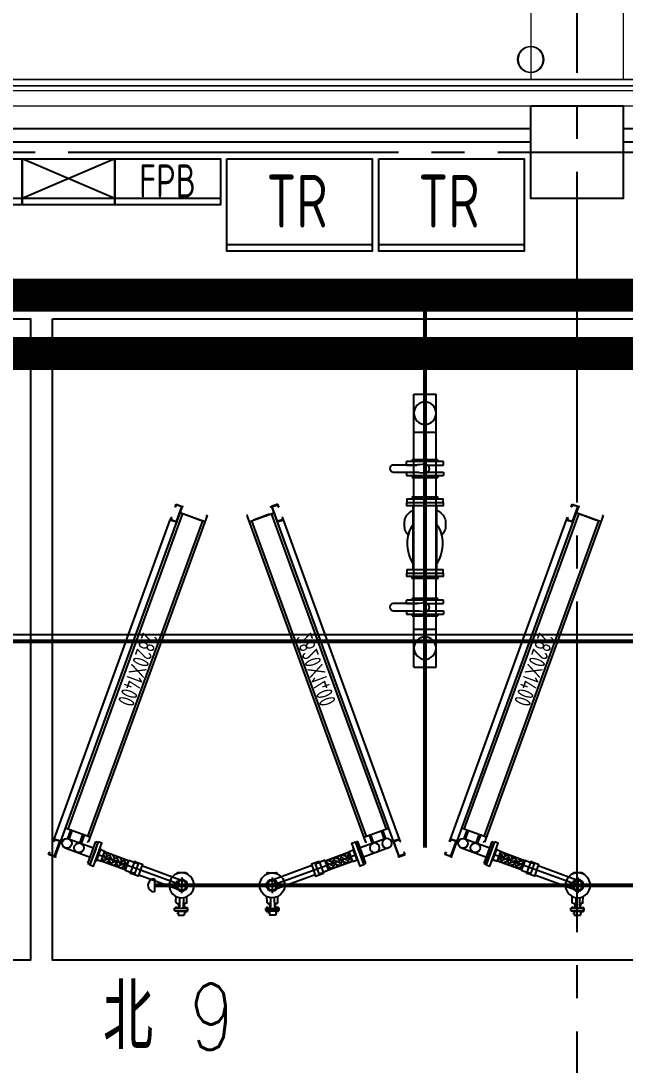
# Model space of a CAD drawing. Extents: x -18489 to 195597, y -1599 to 112111.
# Drawn here: x 10619 to 11076, y 8309 to 9099 of the extents above; entities that cross this region are included whole.
import ezdxf
from ezdxf.enums import TextEntityAlignment as Align

# ---------------------------------------------------------------- set-up
doc = ezdxf.new("R2010")
doc.units = 0
doc.header["$LTSCALE"] = 100
doc.linetypes.add('188K-SM-07-F10-MECH-CR PIPE-Y2257103$0$XFM1Q20-200k$0$CENTER', pattern=[2, 1.25, -0.25, 0.25, -0.25])
doc.linetypes.add('X-S-FAB-L10$0$COL-CEN-LIN', pattern=[3.25, 2.5, -0.25, 0.25, -0.25])
for name, color, linetype in [('188K-SM-03-F10-ARCH-PA-Y2257103$0$K-AREA', 53, 'Continuous'), ('188K-SM-03-F10-ARCH-PA-Y2257103$0$K-P1S-4.2-單抗', 53, 'Continuous'), ('188K-SM-03-F10-ARCH-PA-Y2257103$0$K-岩棉 2hr 7.5-非抗', 53, 'Continuous'), ('188K-SM-03-F10-ELEC-EQ-Y2257103$0$X-F-L30-E-PPB-EQ-200K$0$E-LAY-EQPM', 150, 'Continuous'), ('188K-SM-03-F10-ELEC-EQ-Y2257103$0$X-F-L30-E-PPB-EQ-200K$0$E-LAY-TXT', 3, 'Continuous'), ('188K-SM-03-F10-ELEC-EQ-Y2257103$0$X-F-L30-E-PPB-EQ-200K$0$E-XTR-PNL', 150, 'Continuous'), ('188K-SM-07-F10-MECH-CR PIPE-Y2257103$0$00_AC_CHS_12℃', 4, 'Continuous'), ('188K-SM-07-F10-MECH-CR PIPE-Y2257103$0$00_AC_CHS_20℃', 3, 'Continuous'), ('188K-SM-07-F10-MECH-CR PIPE-Y2257103$0$00_DCC', 7, 'Continuous'), ('188K-SM-07-F10-MECH-CR PIPE-Y2257103$0$00_閥站分組', 1, 'Continuous'), ('188K-SM-07-F10-MECH-CR PIPE-Y2257103$0$XFM1Q20-200k$0$U-PCW-V', 2, 'Continuous'), ('X-S-FAB-L10$0$0-DIM-TXT', 8, 'Continuous'), ('X-S-FAB-L10$0$A-OBJE-MEP', 8, 'Continuous'), ('X-S-FAB-L10$0$A-WALL-EX', 8, 'Continuous'), ('X-S-FAB-L10$0$BLOCK', 8, 'Continuous'), ('X-S-FAB-L10$0$CCL', 8, 'X-S-FAB-L10$0$COL-CEN-LIN'), ('X-S-FAB-L10$0$COL-S', 8, 'Continuous'), ('X-S-FAB-L10$0$S-BEAM-SHOW', 8, 'Continuous'), ('X-S-FAB-L10$0$S-FNDN', 8, 'Continuous'), ('X-S-FAB-L10$0$S-SLAB-SHOW', 8, 'Continuous')]:
    doc.layers.add(name, color=color, linetype=linetype)
doc.styles.add('188K-SM-03-F10-ELEC-EQ-Y2257103$0$X-F-L30-E-PPB-EQ-200K$0$aa-txt', font='isocp.shx', dxfattribs={"width": 0.8, "bigfont": 'china.shx'})
doc.styles.add('188K-SM-07-F10-MECH-CR PIPE-Y2257103$0$XFM1Q20-200k$0$12P7-XCM2P10$0$AA-TXT', font='simplex.shx', dxfattribs={"bigfont": 'china.shx'})
doc.styles.add('188K-SM-07-F10-MECH-CR PIPE-Y2257103$0$XFM1Q20-200k$0$aa-txt', font='isocp.shx', dxfattribs={"bigfont": 'chineset.shx'})
doc.styles.add('X-S-FAB-L10$0$CHINA', font='simplex.shx', dxfattribs={"width": 0.75, "bigfont": 'chineset.shx'})
doc.styles.add('X-S-FAB-L10$0$Standard', font='', dxfattribs={"width": 0.8})
doc.styles.add('X-S-FAB-L10$0$TG_NOTE_TEXT', font='simplex.shx', dxfattribs={"width": 0.75, "bigfont": 'chineset.shx'})
doc.styles.get('X-S-FAB-L10$0$Standard').set_extended_font_data('Microsoft JhengHei')

# ---------------------------------------------------------------- blocks, each defined once
blk = doc.blocks.new('X-S-FAB-L10$0$FAB2-L05')
at = {"layer": 'X-S-FAB-L10$0$CCL'}
for p, q in [((-15120, 11005), (-15120, 0)), ((-26880, 9720), (1210, 9720))]:
    blk.add_line(p, q, dxfattribs=at)
at = {"layer": 'X-S-FAB-L10$0$COL-S'}
blk.add_lwpolyline([(-15155, 9755), (-15085, 9755), (-15085, 9685), (-15155, 9685)], close=True, dxfattribs=at)
blk = doc.blocks.new('X-S-FAB-L10')
at = {"layer": 'X-S-FAB-L10$0$A-OBJE-MEP', "lineweight": 0, "flags": 128}
blk.add_lwpolyline([(11014.5, 9070, 1), (10995.5, 9070, 1)], format="xyb", close=True, dxfattribs=at)
at = {"layer": 'X-S-FAB-L10$0$A-OBJE-MEP', "lineweight": 0}
blk.add_circle((11005, 9070), 10, dxfattribs=at)
at = {"layer": 'X-S-FAB-L10$0$A-WALL-EX', "lineweight": 0}
blk.add_line((7705, 9046.5), (12670, 9046.5), dxfattribs=at)
at = {"layer": 'X-S-FAB-L10$0$A-WALL-EX', "lineweight": 0, "flags": 128}
for points in [[(12670, 9050), (7705, 9050)], [(7705, 9050), (12670, 9050)], [(7705, 9050), (12670, 9050)], [(7705, 9050), (12670, 9050)], [(7705, 9050), (12670, 9050)], [(7705, 9050), (12670, 9050)], [(7705, 9050), (12670, 9050)], [(7705, 9050), (12670, 9050)], [(7705, 9035), (12685, 9035)]]:
    blk.add_lwpolyline(points, dxfattribs=at)
at = {"layer": 'X-S-FAB-L10$0$COL-S'}
for p, q in [((11005, 9035), (11075, 9035)), ((11005, 8965), (11005, 9035)), ((11075, 9035), (11075, 8965)), ((11075, 8965), (11005, 8965))]:
    blk.add_line(p, q, dxfattribs=at)
at = {"layer": 'X-S-FAB-L10$0$S-BEAM-SHOW', "lineweight": 0, "flags": 128}
for points in [[(11005, 9115), (11005, 9055)], [(11075, 9115), (11075, 9055)], [(11005, 9055), (11075, 9055)]]:
    blk.add_lwpolyline(points, dxfattribs=at)
at = {"layer": 'X-S-FAB-L10$0$S-FNDN', "lineweight": 0, "flags": 128}
blk.add_lwpolyline([(11935, 9055), (4350, 9055), (4350, 7470), (9330, 7470), (9330, -55), (11935, -55), (11935, 4530), (11070, 4530), (11070, 5003), (11935, 5003)], close=True, dxfattribs=at)
at = {"layer": 'X-S-FAB-L10$0$S-SLAB-SHOW', "lineweight": 0, "flags": 128}
blk.add_lwpolyline([(8063, 9055), (11917, 9055), (11917, 9950), (8063, 9950)], close=True, dxfattribs=at)
at = {"layer": 'X-S-FAB-L10$0$BLOCK'}
blk.add_blockref('X-S-FAB-L10$0$FAB2-L05', (26160, -720), dxfattribs=at)
at = {"style": 'X-S-FAB-L10$0$TG_NOTE_TEXT', "width": 0.5, "flags": 1}
for p in [(7463.301, 9020), (18268.251, 8649), (11197.77, 4800.167), (16485.801, 4800.167), (25420.27, 2635), (13360, 320.001, 0), (7463.301, -33.333)]:
    blk.add_attdef('WH', text='', height=20, dxfattribs=at).set_placement(p, align=Align.BOTTOM_LEFT)
at = {"width": 0.5}
for style, p in [('X-S-FAB-L10$0$TG_NOTE_TEXT', (7585, 9020)), ('X-S-FAB-L10$0$TG_NOTE_TEXT', (18389.95, 8649)), ('X-S-FAB-L10$0$TG_NOTE_TEXT', (11117.5, 4813.5)), ('X-S-FAB-L10$0$TG_NOTE_TEXT', (16607.5, 4813.5)), ('X-S-FAB-L10$0$TG_NOTE_TEXT', (25350, 2635)), ('X-S-FAB-L10$0$Standard', (13129.375, 325.001, 0)), ('X-S-FAB-L10$0$TG_NOTE_TEXT', (7585, -20))]:
    blk.add_attdef('DESC', text='', height=10, dxfattribs=dict(at, style=style)).set_placement(p, align=Align.BOTTOM_LEFT)
for tag, style, p in [('TYPE', 'X-S-FAB-L10$0$TG_NOTE_TEXT', (7619.286, 9020)), ('NO', 'X-S-FAB-L10$0$TG_NOTE_TEXT', (7650.095, 9020)), ('TYPE', 'X-S-FAB-L10$0$TG_NOTE_TEXT', (18424.236, 8649)), ('NO', 'X-S-FAB-L10$0$TG_NOTE_TEXT', (18455.045, 8649)), ('NO', 'X-S-FAB-L10$0$TG_NOTE_TEXT', (11088.595, 4813.5)), ('TYPE', 'X-S-FAB-L10$0$TG_NOTE_TEXT', (11151.786, 4813.5)), ('TYPE', 'X-S-FAB-L10$0$TG_NOTE_TEXT', (16641.786, 4813.5)), ('NO', 'X-S-FAB-L10$0$TG_NOTE_TEXT', (16672.595, 4813.5)), ('NO', 'X-S-FAB-L10$0$TG_NOTE_TEXT', (25313, 2635)), ('TYPE', 'X-S-FAB-L10$0$TG_NOTE_TEXT', (25350, 2635)), ('NO', 'X-S-FAB-L10$0$Standard', (13100, 320.001, 0)), ('TYPE', 'X-S-FAB-L10$0$Standard', (13129.375, 320.001, 0)), ('TYPE', 'X-S-FAB-L10$0$TG_NOTE_TEXT', (7619.286, -20)), ('NO', 'X-S-FAB-L10$0$TG_NOTE_TEXT', (7650.095, -20))]:
    blk.add_attdef(tag, text='', height=10, dxfattribs=dict(at, style=style)).set_placement(p, align=Align.BOTTOM_RIGHT)
at = {"style": 'X-S-FAB-L10$0$TG_NOTE_TEXT', "width": 0.5, "flags": 1}
for rotation, p in [(180, (43, 7480)), (180, (943, 7480)), (90, (24310, 3717.77)), (270, (17080, 1711.699))]:
    blk.add_attdef('WH', text='', height=20, rotation=rotation, dxfattribs=at).set_placement(p, align=Align.BOTTOM_LEFT)
at = {"width": 0.5}
for rotation, style, p in [(180, 'X-S-FAB-L10$0$Standard', (317.625, 7480)), (180, 'X-S-FAB-L10$0$Standard', (1217.625, 7480)), (90, 'X-S-FAB-L10$0$TG_NOTE_TEXT', (24310, 3647.5)), (270, 'X-S-FAB-L10$0$TG_NOTE_TEXT', (17080, 1605))]:
    blk.add_attdef('DESC', text='', height=10, rotation=rotation, dxfattribs=dict(at, style=style)).set_placement(p, align=Align.BOTTOM_LEFT)
for tag, rotation, style, p in [('TYPE', 180, 'X-S-FAB-L10$0$Standard', (317.625, 7480)), ('NO', 180, 'X-S-FAB-L10$0$Standard', (347, 7480)), ('TYPE', 180, 'X-S-FAB-L10$0$Standard', (1217.625, 7480)), ('NO', 180, 'X-S-FAB-L10$0$Standard', (1247, 7480)), ('TYPE', 90, 'X-S-FAB-L10$0$TG_NOTE_TEXT', (24310, 3647.5)), ('NO', 90, 'X-S-FAB-L10$0$TG_NOTE_TEXT', (24310, 3610.5)), ('TYPE', 270, 'X-S-FAB-L10$0$TG_NOTE_TEXT', (17080, 1605)), ('NO', 270, 'X-S-FAB-L10$0$TG_NOTE_TEXT', (17080, 1573))]:
    blk.add_attdef(tag, text='', height=10, rotation=rotation, dxfattribs=dict(at, style=style)).set_placement(p, align=Align.BOTTOM_RIGHT)
at = {"layer": 'X-S-FAB-L10$0$0-DIM-TXT', "style": 'X-S-FAB-L10$0$CHINA', "width": 0.75}
for p in [(667.414, 7855.1, -2689.4), (22627.353, 6728.814), (25644.722, 6728.814), (24778.787, 5569.051), (1118.252, 4980), (417.801, 4594.623), (23874.84, 4355), (22927.43, 4330.122), (23749.869, 3901.367), (417.801, 3765.236), (1118.252, 3730), (417.801, 3115.79), (536.882, 2227.832), (16908.994, 1782.652), (888.445, 880.466), (16977.43, 750), (18878.841, 750), (25641.221, 553.233), (21364.03, 526.894)]:
    blk.add_attdef('HIG', text='', height=80, dxfattribs=at).set_placement(p, align=Align.MIDDLE_LEFT)
blk = doc.blocks.new('188K-SM-03-F10-ELEC-EQ-Y2257103')
at = {"layer": '188K-SM-03-F10-ELEC-EQ-Y2257103$0$X-F-L30-E-PPB-EQ-200K$0$E-LAY-EQPM'}
for p, q in [((10690.09, 8995, 0), (10620.09, 8965, 0)), ((10690.09, 8965, 0), (10620.09, 8995, 0)), ((10770.09, 8965, 0), (10540.09, 8965, 0))]:
    blk.add_line(p, q, dxfattribs=at)
at = {"layer": '188K-SM-03-F10-ELEC-EQ-Y2257103$0$X-F-L30-E-PPB-EQ-200K$0$E-LAY-EQPM', "elevation": 0}
for points in [[(10540.09, 8995), (10620.09, 8995), (10620.09, 8960), (10540.09, 8960)], [(10620.09, 8995), (10690.09, 8995), (10690.09, 8960), (10620.09, 8960)], [(10690.09, 8995), (10770.09, 8995), (10770.09, 8960), (10690.09, 8960)]]:
    blk.add_lwpolyline(points, close=True, dxfattribs=at)
at = {"layer": '188K-SM-03-F10-ELEC-EQ-Y2257103$0$X-F-L30-E-PPB-EQ-200K$0$E-XTR-PNL'}
for p, q in [((10775.09, 8930, 0), (10885.09, 8930, 0)), ((10890.09, 8930, 0), (11000.09, 8930, 0))]:
    blk.add_line(p, q, dxfattribs=at)
at = {"layer": '188K-SM-03-F10-ELEC-EQ-Y2257103$0$X-F-L30-E-PPB-EQ-200K$0$E-XTR-PNL', "elevation": 0}
for points in [[(10775.09, 8995), (10885.09, 8995), (10885.09, 8925), (10775.09, 8925)], [(10890.09, 8995), (11000.09, 8995), (11000.09, 8925), (10890.09, 8925)]]:
    blk.add_lwpolyline(points, close=True, dxfattribs=at)
at = {"layer": '188K-SM-03-F10-ELEC-EQ-Y2257103$0$X-F-L30-E-PPB-EQ-200K$0$E-LAY-TXT', "style": '188K-SM-03-F10-ELEC-EQ-Y2257103$0$X-F-L30-E-PPB-EQ-200K$0$aa-txt', "width": 0.8}
blk.add_text('FPB', height=25, dxfattribs=at).set_placement((10730.09, 8978.17, 0), align=Align.MIDDLE_CENTER)
at = {"layer": '188K-SM-03-F10-ELEC-EQ-Y2257103$0$X-F-L30-E-PPB-EQ-200K$0$E-XTR-PNL', "style": '188K-SM-03-F10-ELEC-EQ-Y2257103$0$X-F-L30-E-PPB-EQ-200K$0$aa-txt', "width": 0.8}
for p in [(10828.15, 8962.92, 0), (10943.15, 8962.92, 0)]:
    blk.add_text('TR', height=40, dxfattribs=at).set_placement(p, align=Align.MIDDLE_CENTER)
blk = doc.blocks.new('188K-SM-07-F10-MECH-CR PIPE-Y2257103$0$XFM1P20-200k$0$005')
at = {"layer": '188K-SM-07-F10-MECH-CR PIPE-Y2257103$0$00_DCC'}
h = blk.add_hatch(dxfattribs=at)
h.set_pattern_fill('AR-HBONE', color=60, scale=0.430893, angle=360, style=0)
h.set_pattern_definition([(135, (-2258.2576, -4619.8331), (-8e-16, 2.4374981), [5.1707143, -1.7235714]), (45, (-2259.4764, -4618.6144), (-8e-16, 2.4374981), [5.1707143, -1.7235714])])
h.paths.add_polyline_path([(21.88125, -3.01625), (21.88125, 3.01625), (5.88125, 3.01625), (5.88125, -3.01625)])
edge = h.paths.add_edge_path(flags=17)
edge.add_line((21.88125, 3.01625), (21.88125, -3.01625))
at = {"layer": '188K-SM-07-F10-MECH-CR PIPE-Y2257103$0$00_DCC', "color": 60}
for p, q in [((5.88125, 3.31625), (3, 3.31625)), ((5.88125, 3.31625), (5.88125, -3.31625)), ((21.88125, 3.01625), (5.88125, 3.01625)), ((5.88125, 3.01625), (5.88125, -3.01625)), ((21.88125, 3.31625), (24.7625, 3.31625)), ((21.88125, 3.31625), (21.88125, -3.31625)), ((21.88125, 3.01625), (21.88125, -3.01625)), ((21.88125, -3.01625), (21.88125, 3.01625)), ((28.2625, 3.31625), (24.7625, 3.31625)), ((28.2625, 3.31625), (28.2625, -3.31625)), ((5.88125, -3.31625), (3, -3.31625)), ((21.88125, -3.01625), (5.88125, -3.01625)), ((21.88125, -3.31625), (28.2625, -3.31625)), ((28.2625, -3.31625), (25.38125, -3.31625))]:
    blk.add_line(p, q, dxfattribs=at)
for points in [[(0, -7.6), (0, 7.6), (2.38125, 7.6), (2.38125, -7.6), (0, -7.6)], [(2.38125, 3.8975), (3, 3.8975), (3, -3.8975), (2.38125, -3.8975)]]:
    blk.add_lwpolyline(points, dxfattribs=at)
blk = doc.blocks.new('188K-SM-07-F10-MECH-CR PIPE-Y2257103$0$DCC_配管')
at = {"layer": '188K-SM-07-F10-MECH-CR PIPE-Y2257103$0$00_DCC', "color": 60}
for p, q in [((-64.6, 32.32, 0), (-64.61, 32.32, 0)), ((-63.2, 32.48, 0), (-58.33, 28.64, 0)), ((-71.24, 26.73, 0), (-62.06, 19.48, 0)), ((-63.02, 27.7, 0), (-70.28, 18.51, 0)), ((-33.99, 15.66), (-65.45, 26.55, 0)), ((-58.16, 27.23, 0), (-58.16, 27.23, 0)), ((-73.6, 16.72, 0), (-78, 11.14, 0)), ((-77.84, 15.55, 0), (-75.14, 18.98, 0)), ((-36.38, 8.77), (-67.65, 19.59, 0)), ((-66.65, 23.11, 0), (-3.17, 1.1)), ((-80.7, 9.11, 0), (-82.52, 6.8, 0)), ((-82.43, 11.23, 0), (-81.37, 12.58, 0)), ((-74.54, 5, 0), (-82.43, 11.23, 0)), ((-82.36, 10.51, 0), (-82.1, 10.83, 0)), ((-81.66, 9.81, 0), (-82.32, 10.34, 0)), ((-82.19, 8.1, 0), (-81.89, 8.5, 0)), ((-81.76, 7.76, 0), (-82.19, 8.1, 0)), ((-82.14, 10.34, 0), (-81.89, 10.66, 0)), ((-81.45, 8.15, 0), (-81.89, 8.5, 0)), ((-81.7, 9.99, 0), (-81.45, 10.31, 0)), ((-81.48, 9.82, 0), (-81.23, 10.13, 0)), ((-81.37, 12.58, 0), (-73.47, 6.34, 0)), ((-80.65, 12.67, 0), (-80.9, 12.35, 0)), ((-77, 6.19, 0), (-80.7, 9.11, 0)), ((-80.43, 12.5, 0), (-80.68, 12.18, 0)), ((-79.81, 12.15, 0), (-80.47, 12.67, 0)), ((-79.99, 12.15, 0), (-80.24, 11.83, 0)), ((-79.77, 11.98, 0), (-80.02, 11.66, 0)), ((-79.35, 8.8, 0), (-79.72, 8.34, 0)), ((-76.96, 13.5, 0), (-79.06, 10.84, 0)), ((-77.68, 14.15, 0), (-77.2, 13.77, 0)), ((-73.6, 10.85, 0), (-75.7, 8.18, 0)), ((-71.25, 14.87, 0), (-75.63, 9.32, 0)), ((-72.8, 10.3, 0), (-73.28, 10.68, 0)), ((-71.4, 10.47, 0), (-68.69, 13.89, 0)), ((-78.82, 3.89, 0), (-82.52, 6.8, 0)), ((-77, 6.19, 0), (-78.82, 3.89, 0)), ((-78.07, 4.85, 0), (-77.63, 4.5, 0)), ((-77.61, 7.43, 0), (-77.98, 6.96, 0)), ((-77.76, 5.24, 0), (-77.32, 4.89, 0)), ((-77.63, 4.5, 0), (-77.32, 4.89, 0)), ((-76.13, 5.6, 0), (-75.88, 5.92, 0)), ((-76.09, 5.42, 0), (-75.43, 4.9, 0)), ((-75.91, 5.42, 0), (-75.66, 5.74, 0)), ((-75.47, 5.08, 0), (-75.22, 5.4, 0)), ((-75.25, 4.9, 0), (-75, 5.22, 0)), ((-74.43, 7.76, 0), (-74.68, 7.44, 0)), ((-74.54, 5, 0), (-73.47, 6.34, 0)), ((-74.21, 7.58, 0), (-74.46, 7.26, 0)), ((-74.25, 7.76, 0), (-73.59, 7.24, 0)), ((-73.77, 7.24, 0), (-74.02, 6.92, 0)), ((-73.55, 7.06, 0), (-73.8, 6.74, 0)), ((1.2, 3.45), (-1.2, -3.45))]:
    blk.add_line(p, q, dxfattribs=at)
at = {"layer": '188K-SM-07-F10-MECH-CR PIPE-Y2257103$0$00_DCC', "color": 60, "elevation": 0}
for points in [[(-27.62, 14.58), (-33.64, 16.67), (-36.73, 7.76), (-30.71, 5.67)], [(-28.33, 14.83), (-27.62, 14.58), (-30.71, 5.67), (-31.42, 5.91)]]:
    blk.add_lwpolyline(points, dxfattribs=at)
at = {"layer": '188K-SM-07-F10-MECH-CR PIPE-Y2257103$0$00_DCC', "color": 60}
for centre, radius in [((-66.65, 23.1, 0), 9.44), ((-66.65, 23.11, 0), 4.44), ((-66.65, 23.11, 0), 3.65)]:
    blk.add_circle(centre, radius, dxfattribs=at)
for centre, radius, start, end in [((-63.82, 31.7, 0), 1, 51.70966, 141.70966), ((-65.31, 24.87, 0), 2.22, 232.78899, 50.63033), ((-58.95, 27.85, 0), 1, 321.70966, 51.70966), ((-82.23, 10.45, 0), 0.143, 154.39004, 309.02928), ((-82.23, 10.89, 0), 0.143, 334.39004, 51.70966), ((-81.73, 10.39, 0), 0.406, 188.10684, 275.31248), ((-82.01, 10.72, 0), 0.143, 334.39004, 129.02928), ((-81.85, 10.25, 0), 0.406, 8.10684, 95.31248), ((-81.57, 9.93, 0), 0.143, 154.39004, 309.02928), ((-81.36, 10.2, 0), 0.143, 334.39004, 129.02928), ((-81.14, 10.02, 0), 0.143, 51.70966, 129.02928), ((-80.99, 12.46, 0), 0.143, 231.70966, 309.02928), ((-80.77, 12.29, 0), 0.143, 154.39004, 309.02928), ((-80.28, 12.23, 0), 0.406, 188.10684, 275.31248), ((-80.56, 12.56, 0), 0.143, 334.39004, 129.02928), ((-80.39, 12.09, 0), 0.406, 8.10684, 95.31248), ((-80.11, 11.77, 0), 0.143, 154.39004, 309.02928), ((-79.89, 11.59, 0), 0.143, 154.39004, 231.70966), ((-79.9, 12.04, 0), 0.143, 334.39004, 129.02928), ((-78.76, 11.79, 0), 1, 231.70966, 321.70966), ((-77.06, 14.93, 0), 1, 141.70966, 231.70966), ((-77.82, 12.98, 0), 1, 321.70966, 51.70966), ((-74.84, 8.7, 0), 1, 141.70966, 231.70966), ((-73.9, 9.89, 0), 1, 51.70966, 141.70966), ((-72.18, 11.09, 0), 1, 231.70966, 321.70966), ((-76, 5.54, 0), 0.143, 154.39004, 309.02928), ((-76.01, 5.98, 0), 0.143, 334.39004, 51.70966), ((-75.51, 5.48, 0), 0.406, 188.10684, 275.31248), ((-75.79, 5.8, 0), 0.143, 334.39004, 129.02928), ((-75.62, 5.34, 0), 0.406, 8.10684, 95.31248), ((-75.35, 5.01, 0), 0.143, 154.39004, 309.02928), ((-75.13, 5.28, 0), 0.143, 334.39004, 129.02928), ((-74.91, 5.11, 0), 0.143, 51.70966, 129.02928), ((-74.77, 7.55, 0), 0.143, 231.70966, 309.02928), ((-74.55, 7.38, 0), 0.143, 154.39004, 309.02928), ((-74.06, 7.32, 0), 0.406, 188.10684, 275.31248), ((-74.34, 7.65, 0), 0.143, 334.39004, 129.02928), ((-74.17, 7.18, 0), 0.406, 8.10684, 95.31248), ((-73.89, 6.86, 0), 0.143, 154.39004, 309.02928), ((-73.67, 6.68, 0), 0.143, 154.39004, 231.70966), ((-73.68, 7.12, 0), 0.143, 334.39004, 129.02928)]:
    blk.add_arc(centre, radius, start, end, dxfattribs=at)
at = {"layer": '188K-SM-07-F10-MECH-CR PIPE-Y2257103$0$00_DCC', "color": 60, "xscale": 1.210111893907765, "yscale": 1.210111893907765, "zscale": 1.210111893907765, "rotation": 160.8548292855056}
blk.add_blockref('188K-SM-07-F10-MECH-CR PIPE-Y2257103$0$XFM1P20-200k$0$005', (0, 0), dxfattribs=at)
blk = doc.blocks.new('188K-SM-07-F10-MECH-CR PIPE-Y2257103$0$DCC-2_2.82x1.4')
at = {"layer": '188K-SM-07-F10-MECH-CR PIPE-Y2257103$0$00_DCC', "color": 4}
for p, q in [((278.05, 32.11), (260.55, 32.11)), ((260.55, 30.31), (260.55, 32.11)), ((278.05, 30.31), (278.05, 32.11)), ((0, 25.01), (263, 25.11)), ((0, 24.01), (0, 25.01)), ((5, 25.01), (5, 5.01)), ((5, 25.01), (5, 5.01)), ((259, 25.11), (259, 5.11)), ((278.05, 30.31), (260.55, 30.31)), ((263, 25.11), (263, 24.11)), ((265.65, 10.21), (265.65, 30.31)), ((272.95, 10.21), (272.95, 30.31)), ((5, 23.01), (259, 23.11)), ((5, 8.61), (5, 21.41)), ((265.65, 20.61), (259, 20.61)), ((265.65, 19.41), (259, 19.41)), ((265.65, 10.81), (259, 10.81)), ((265.65, 9.61), (259, 9.61)), ((0, 6.01), (0, 5.01)), ((5, 7.01), (259, 7.11))]:
    blk.add_line(p, q, dxfattribs=at)
at = {"layer": '188K-SM-07-F10-MECH-CR PIPE-Y2257103$0$00_DCC', "color": 24}
for p, q in [((0, 5.01), (282, 5.11)), ((282, 5.11), (282, 6.11))]:
    blk.add_line(p, q, dxfattribs=at)
at = {"layer": '188K-SM-07-F10-MECH-CR PIPE-Y2257103$0$00_DCC'}
for p, q in [((0, 0), (0, 5)), ((0, 5), (12.5, 5)), ((2, 0), (0, 0)), ((12.18, 4.68), (0.32, 4.68)), ((0.32, 4.68), (0.32, 0.32)), ((0.32, 0.32), (2, 0.32)), ((2, 0.32), (2, 0)), ((10.5, 0), (10.5, 0.32)), ((10.5, 0.32), (12.18, 0.32)), ((12.5, 0), (10.5, 0)), ((12.18, 0.32), (12.18, 4.68)), ((12.5, 5), (12.5, 0)), ((12.5, -0.05), (12.5, 4.95)), ((269.5, 5.11), (269.5, 0.11)), ((269.5, 0.11), (269.5, 5.11)), ((269.5, 5.11), (282, 5.11)), ((271.5, 0.11), (269.5, 0.11)), ((281.68, 4.79), (269.82, 4.79)), ((269.82, 4.79), (269.82, 0.43)), ((269.82, 0.43), (271.5, 0.43)), ((271.5, 0.43), (271.5, 0.11)), ((280, 0.11), (280, 0.43)), ((280, 0.43), (281.68, 0.43)), ((282, 0.11), (280, 0.11)), ((281.68, 0.43), (281.68, 4.79)), ((282, 5.11), (282, 0.11))]:
    blk.add_line(p, q, dxfattribs=at)
at = {"layer": '188K-SM-07-F10-MECH-CR PIPE-Y2257103$0$00_DCC', "color": 3}
for p, q in [((12.5, 4.95), (269.5, 5.11)), ((269.5, 0.11), (12.5, -0.05))]:
    blk.add_line(p, q, dxfattribs=at)
at = {"layer": '188K-SM-07-F10-MECH-CR PIPE-Y2257103$0$00_DCC'}
blk.add_lwpolyline([(2, -0.16), (2, 0)], dxfattribs=at)
at = {"layer": '188K-SM-07-F10-MECH-CR PIPE-Y2257103$0$00_DCC', "color": 4}
for centre in [(269.3, 20.01), (269.3, 10.21)]:
    blk.add_circle(centre, 3.65, dxfattribs=at)
at = {"layer": '188K-SM-07-F10-MECH-CR PIPE-Y2257103$0$00_DCC', "xscale": -1, "rotation": 70.85482928510031}
blk.add_blockref('188K-SM-07-F10-MECH-CR PIPE-Y2257103$0$DCC_配管', (269.3, 32.11), dxfattribs=at)
at = {"layer": '188K-SM-07-F10-MECH-CR PIPE-Y2257103$0$00_DCC', "color": 4, "style": '188K-SM-07-F10-MECH-CR PIPE-Y2257103$0$XFM1Q20-200k$0$aa-txt', "width": 0.8}
blk.add_text('2820X1400', height=12.5, rotation=360, dxfattribs=at).set_placement((127.55, 15.83), align=Align.MIDDLE)
blk = doc.blocks.new('188K-SM-07-F10-MECH-CR PIPE-Y2257103$0$XFM1Q20-200k$0$BV-150V-T1')
at = {"color": 0, "linetype": 'ByBlock'}
for p, q in [((-5.24, 9.6), (-6.67, 9.6)), ((-6.67, -9.6), (-6.67, 9.6)), ((-2.7, 13.97), (-5.24, 13.97)), ((-5.24, -13.97), (-5.24, 13.97)), ((2.7, 13.97), (5.24, 13.97)), ((5.24, 13.97), (5.24, -13.97)), ((5.24, 9.6), (6.67, 9.6)), ((6.67, 9.6), (6.67, -9.6)), ((-5.24, -9.6), (-6.67, -9.6)), ((-2.7, -13.97), (-5.24, -13.97)), ((2.7, -8.41), (-2.7, -8.41)), ((2.7, -13.97), (5.24, -13.97)), ((5.24, -9.6), (6.67, -9.6))]:
    blk.add_line(p, q, dxfattribs=at)
blk.add_lwpolyline([(-2.67, 7.5), (-2.67, 24.03, -1), (2.67, 24.03), (2.67, 7.68, 0.028765), (2.87, 4.24), (3.32, 0.29, -1.044614), (-3.34, 0), (-2.87, 4.06, 0.028765)], format="xyb", close=True, dxfattribs=at)
for points in [[(-2.7, 13.97), (-2.7, 6.15)], [(2.7, 13.97), (2.7, 6.33)], [(-2.7, -1.96), (-2.7, -13.97)], [(2.7, -1.96), (2.7, -13.97)]]:
    blk.add_lwpolyline(points, dxfattribs=at)
blk = doc.blocks.new('188K-SM-07-F10-MECH-CR PIPE-Y2257103$0$XFM1Q20-200k$0$YS-06-B')
at = {"layer": '188K-SM-07-F10-MECH-CR PIPE-Y2257103$0$XFM1Q20-200k$0$U-PCW-V', "color": 0}
for p, q in [((54.97, 8.89), (6.86, 8.89)), ((54.97, -8.89), (6.86, -8.89))]:
    blk.add_line(p, q, dxfattribs=at)
for points in [[(1.43, -9.6), (0, -9.6), (0, 9.6), (1.43, 9.6)], [(3.97, -13.85), (1.43, -13.85), (1.43, 13.85), (3.97, 13.85), (3.97, -13.85)], [(3.97, -13.85), (6.51, -13.85), (6.51, 13.85), (3.97, 13.85), (3.97, -13.85)], [(57.51, -13.85), (54.97, -13.85), (54.97, 13.85), (57.51, 13.85), (57.51, -13.85)], [(57.51, -13.85), (60.05, -13.85), (60.05, 13.85), (57.51, 13.85), (57.51, -13.85)], [(60.05, -9.6), (61.48, -9.6), (61.48, 9.6), (60.05, 9.6)]]:
    blk.add_lwpolyline(points, dxfattribs=at)
for points in [[(18.6, 15.46, 0.133256), (14.63, 14.38, 0.106756), (10.87, 10.93, 0.036777), (9.64, 8.89, 0.036777)], [(28.76, 12.49, 0.064337), (26.31, 14.38, 0.133256), (22.34, 15.46)], [(9.64, -8.89, 0.036777), (10.87, -10.93, 0.106756), (14.63, -14.38, 0.133256), (18.6, -15.46)], [(22.34, -15.46, 0.133256), (26.31, -14.38, 0.064337), (28.76, -12.49, 0.064337)]]:
    blk.add_lwpolyline(points, format="xyb", dxfattribs=at)
for centre, radius, start, end in [((20.47, 4.27), 11.34, 80.52454, 99.47546), ((29.03, 0), 12.06, 121.76927, 132.51728), ((35.18, -14.34), 27.59, 57.36976, 116.9234), ((20.47, -4.27), 11.34, 260.52454, 279.47546), ((29.03, 0), 12.06, 227.48272, 238.23073), ((35.18, 14.34), 27.59, 243.0766, 302.63024)]:
    blk.add_arc(centre, radius, start, end, dxfattribs=at)
blk = doc.blocks.new('188K-SM-07-F10-MECH-CR PIPE-Y2257103$0$DCC-閥站(入)')
at = {"layer": '188K-SM-07-F10-MECH-CR PIPE-Y2257103$0$00_DCC', "color": 4}
for p, q in [((-8.41, 206.26, 0), (-8.41, 0, 0)), ((-8.41, 206.26), (8.41, 206.26)), ((8.41, 206.26, 0), (8.41, 0, 0)), ((-8.41, 177.68), (8.41, 177.68)), ((8.41, 112.03, 0), (8.41, 140.61, 0)), ((-8.41, 28.58), (8.41, 28.58)), ((-8.41, 0), (8.41, 0))]:
    blk.add_line(p, q, dxfattribs=at)
at = {"layer": '188K-SM-07-F10-MECH-CR PIPE-Y2257103$0$00_DCC', "color": 4, "linetype": '188K-SM-07-F10-MECH-CR PIPE-Y2257103$0$XFM1Q20-200k$0$CENTER'}
blk.add_line((0, 0, 0), (0, 206.26, 0), dxfattribs=at)
at = {"layer": '188K-SM-07-F10-MECH-CR PIPE-Y2257103$0$00_DCC', "color": 4}
for centre in [(0, 191.97), (0, 14.29)]:
    blk.add_circle(centre, 8.41, dxfattribs=at)
at = {"layer": '188K-SM-07-F10-MECH-CR PIPE-Y2257103$0$00_DCC', "color": 4, "rotation": 90}
for name, p in [('188K-SM-07-F10-MECH-CR PIPE-Y2257103$0$XFM1Q20-200k$0$BV-150V-T1', (0, 161.01)), ('188K-SM-07-F10-MECH-CR PIPE-Y2257103$0$XFM1Q20-200k$0$YS-06-B', (0, 77.87)), ('188K-SM-07-F10-MECH-CR PIPE-Y2257103$0$XFM1Q20-200k$0$BV-150V-T1', (0, 56.2))]:
    blk.add_blockref(name, p, dxfattribs=at)
blk = doc.blocks.new('188K-SM-07-F10-MECH-CR PIPE-Y2257103')
at = {"layer": '188K-SM-07-F10-MECH-CR PIPE-Y2257103$0$00_AC_CHS_12℃', "ltscale": 1000, "const_width": 25}
blk.add_lwpolyline([(1851.868, 8891.806), (17554.694, 8891.806), (17554.694, 8533.781), (18869.339, 8533.781), (18869.339, 8210.953), (19145.512, 8210.953), (19145.512, 7193.101), (21593.159, 7193.101), (21593.159, 6074.065)], dxfattribs=at)
at = {"layer": '188K-SM-07-F10-MECH-CR PIPE-Y2257103$0$00_AC_CHS_12℃', "ltscale": 1000, "const_width": 3, "elevation": 0}
blk.add_lwpolyline([(10924.994, 8474.001), (10924.994, 8891.806)], dxfattribs=at)
at = {"layer": '188K-SM-07-F10-MECH-CR PIPE-Y2257103$0$00_AC_CHS_20℃', "ltscale": 1000}
blk.add_line((10720.214, 8450.476, 0), (10720.214, 8440.476, 0), dxfattribs=at)
at = {"layer": '188K-SM-07-F10-MECH-CR PIPE-Y2257103$0$00_AC_CHS_20℃', "ltscale": 1000, "const_width": 25}
blk.add_lwpolyline([(1851.868, 8847.601), (17514.253, 8847.601), (17514.253, 8489.576), (18832.722, 8489.576), (18832.722, 8166.748), (19093.353, 8166.748), (19093.353, 7148.896), (21554.57, 7148.896), (21554.57, 6074.065)], dxfattribs=at)
at = {"layer": '188K-SM-07-F10-MECH-CR PIPE-Y2257103$0$00_AC_CHS_20℃', "ltscale": 1000, "const_width": 3, "elevation": 0}
blk.add_lwpolyline([(10720.214, 8445.476), (11681.445, 8445.476)], dxfattribs=at)
at = {"layer": '188K-SM-07-F10-MECH-CR PIPE-Y2257103$0$00_AC_CHS_20℃', "ltscale": 1000}
blk.add_arc((10720.214, 8445.476, 0), 5, 90, 270, dxfattribs=at)
at = {"layer": '188K-SM-07-F10-MECH-CR PIPE-Y2257103$0$00_閥站分組', "ltscale": 1000}
for points in [[(9747.329, 8873.925), (10626.427, 8873.925), (10626.427, 8388.772), (9747.329, 8388.772)], [(10642.968, 8873.925), (11674.407, 8873.925), (11674.407, 8388.772), (10642.968, 8388.772)]]:
    blk.add_lwpolyline(points, close=True, dxfattribs=at)
at = {"layer": '188K-SM-07-F10-MECH-CR PIPE-Y2257103$0$00_DCC', "xscale": -1}
for name, p, rotation in [('188K-SM-07-F10-MECH-CR PIPE-Y2257103$0$DCC-閥站(入)', (10924.994, 8816.822, 0), 180), ('188K-SM-07-F10-MECH-CR PIPE-Y2257103$0$DCC-2_2.82x1.4', (10813.55, 8733.694), 110.021059431338)]:
    blk.add_blockref(name, p, dxfattribs=dict(at, rotation=rotation))
at = {"layer": '188K-SM-07-F10-MECH-CR PIPE-Y2257103$0$00_DCC', "rotation": 249.978940568662}
for p in [(10736.549, 8733.694), (11036.437, 8733.694)]:
    blk.add_blockref('188K-SM-07-F10-MECH-CR PIPE-Y2257103$0$DCC-2_2.82x1.4', p, dxfattribs=at)
at = {"layer": '188K-SM-07-F10-MECH-CR PIPE-Y2257103$0$00_閥站分組', "style": '188K-SM-07-F10-MECH-CR PIPE-Y2257103$0$XFM1Q20-200k$0$12P7-XCM2P10$0$AA-TXT', "width": 0.8}
blk.add_text('北 9', height=50, dxfattribs=at).set_placement((10681.25, 8346.079), align=Align.MIDDLE_LEFT)
blk = doc.blocks.new('188K-SM-03-F10-ARCH-PA-Y2257103')
at = {"layer": '188K-SM-03-F10-ARCH-PA-Y2257103$0$K-AREA', "const_width": 3, "elevation": 0}
blk.add_lwpolyline([(1775, 8629.99), (2595, 8629.99), (2595, 8545), (2685, 8545), (2685, 8629.99), (3435, 8629.99), (3435, 8545), (3525, 8545), (3525, 8629.99), (4275, 8629.99), (4275, 8545), (4365, 8545), (4365, 8629.99), (17585, 8629.99)], dxfattribs=at)
at = {"layer": '188K-SM-03-F10-ARCH-PA-Y2257103$0$K-P1S-4.2-單抗'}
for p, q in [((15195, 8634.99, 0), (7525, 8634.99, 0)), ((15195, 8629.99, 0), (7525, 8629.99, 0))]:
    blk.add_line(p, q, dxfattribs=at)
at = {"layer": '188K-SM-03-F10-ARCH-PA-Y2257103$0$K-岩棉 2hr 7.5-非抗'}
for p, q in [((11005, 9017.5, 0), (10235, 9017.5, 0)), ((11845, 9017.5, 0), (11075, 9017.5, 0)), ((11005, 9007.5, 0), (10235, 9007.5, 0)), ((11845, 9007.5, 0), (11075, 9007.5, 0))]:
    blk.add_line(p, q, dxfattribs=at)

msp = doc.modelspace()

# ---------------------------------------------------------------- block references
for name in ['188K-SM-03-F10-ELEC-EQ-Y2257103', 'X-S-FAB-L10']:
    msp.add_blockref(name, (0, 0))

# ---------------------------------------------------------------- next in the draw order: block references
msp.add_blockref('188K-SM-07-F10-MECH-CR PIPE-Y2257103', (0, 0))

# ---------------------------------------------------------------- next in the draw order: block references
msp.add_blockref('188K-SM-03-F10-ARCH-PA-Y2257103', (0, 0))

doc.saveas('drawing.dxf')
